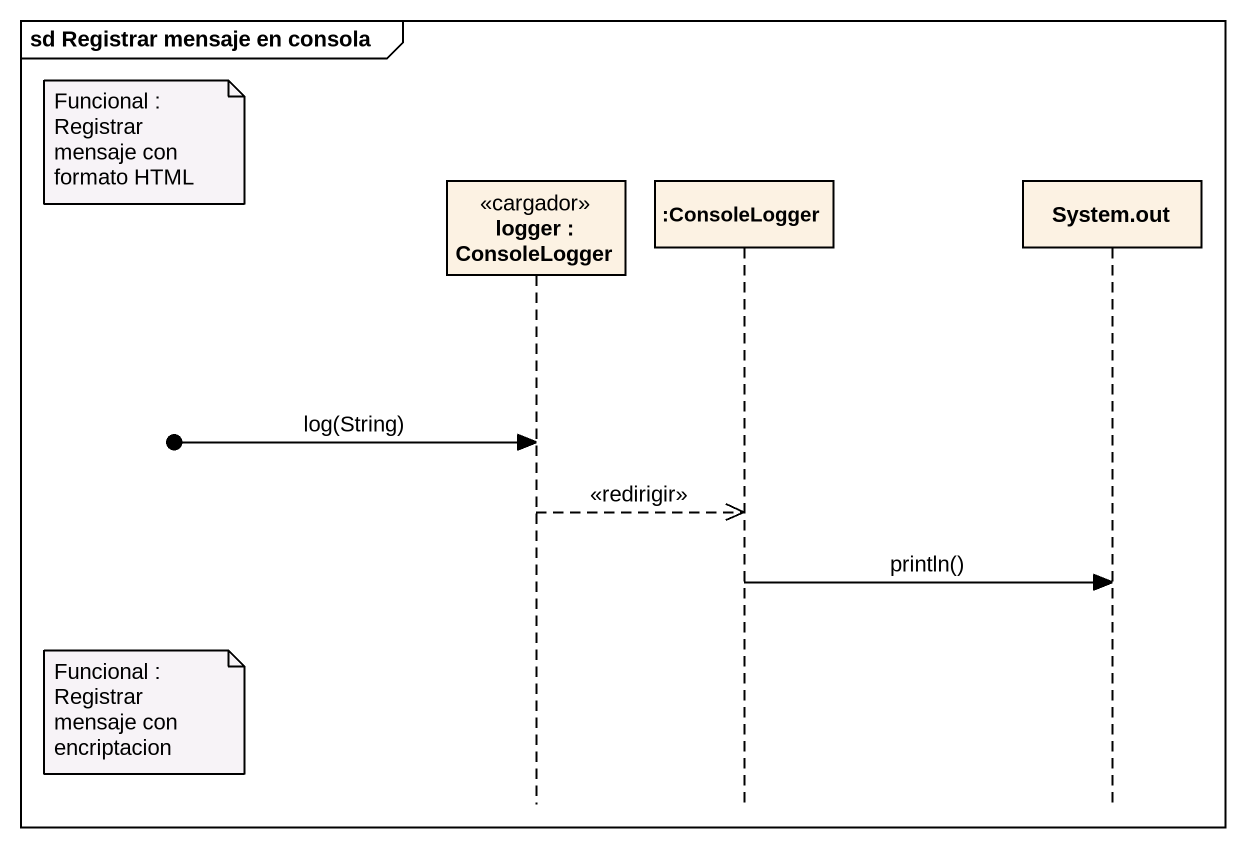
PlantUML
@startuml
mainframe sd Registrar mensaje en consola
hide footbox
participant "logger : ConsoleLogger" as logger <<cargador>>
participant ":ConsoleLogger" as ConsoleLogger
participant "System.out" as System_out

note left of logger : Funcional : Registrar mensaje con formato HTML
[o-> logger : log(String)
logger -->> ConsoleLogger : <<redirigir>>
ConsoleLogger -> System_out : println()
note left of logger : Funcional : Registrar mensaje con encriptacion
@enduml
